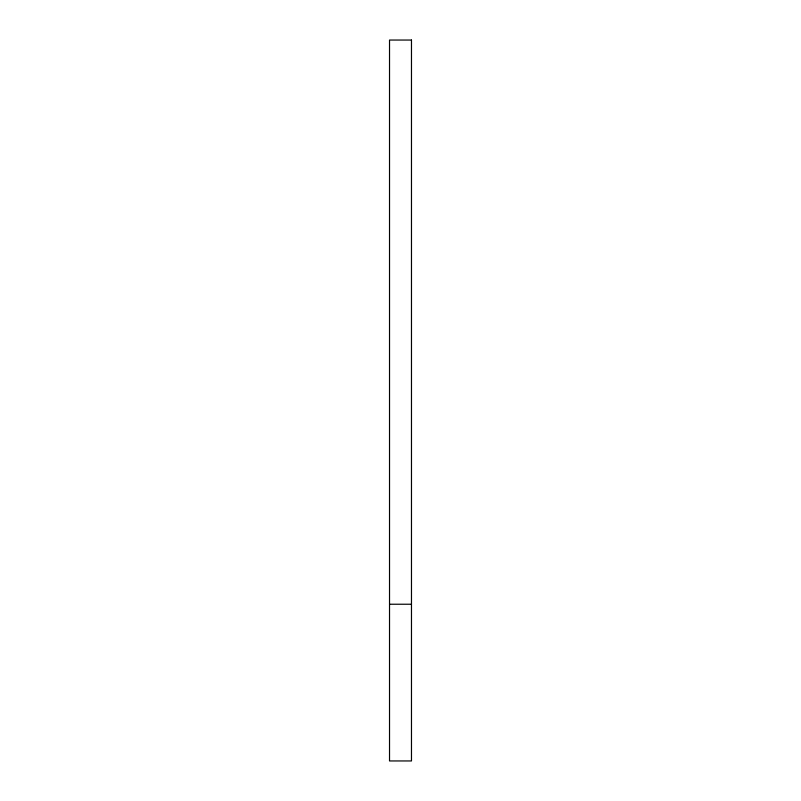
<?xml version="1.0" encoding="UTF-8"?>
<svg xmlns="http://www.w3.org/2000/svg" width="801" height="801" viewBox="0 0 801 801"><rect width="100%" height="100%" fill="white"/><g stroke="black" fill="none" stroke-linecap="round" stroke-linejoin="round"><path stroke-width="1.2" d="M389.526 604.234L411.474 604.234M411.474 40.05L389.526 40.05L389.526 760.95L411.474 760.95L411.474 40.05"/></g></svg>
